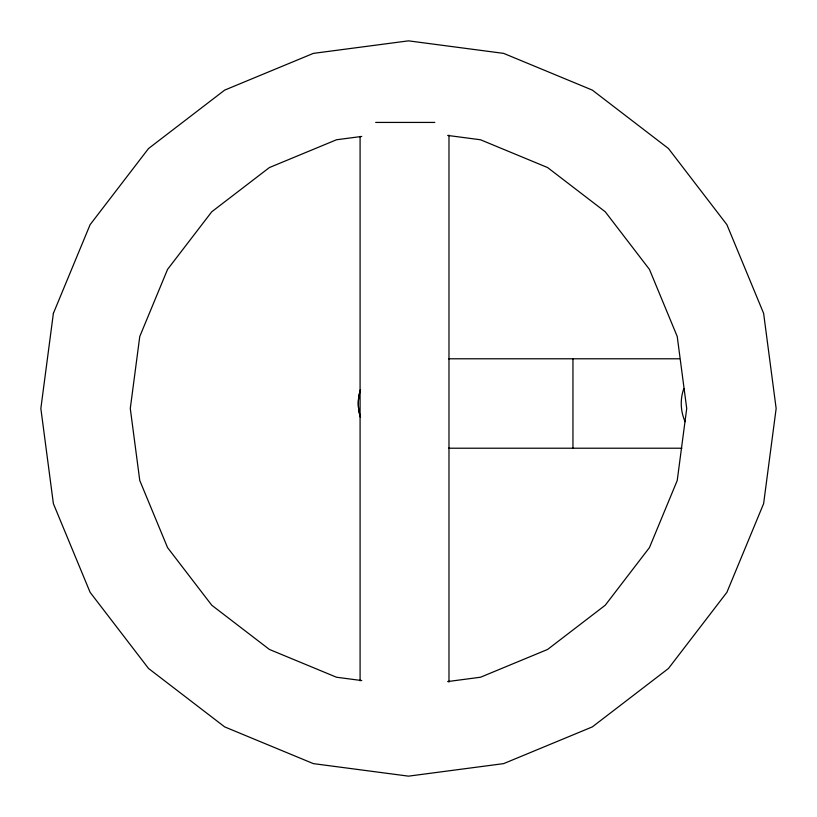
<?xml version="1.0" encoding="UTF-8"?>
<svg xmlns="http://www.w3.org/2000/svg" width="817" height="817" viewBox="0 0 817 817"><rect width="100%" height="100%" fill="white"/><g stroke="black" fill="none" stroke-linecap="round" stroke-linejoin="round"><path stroke-width="1.23" d="M572.952 358.786L572.952 448.216M361.757 136.439L336.492 139.768L269.396 167.556L211.766 211.766L167.556 269.396L139.768 336.492L130.281 408.5L139.768 480.508L167.556 547.604L211.766 605.234L269.396 649.444L336.492 677.232L361.757 680.561M447.665 681.562L480.508 677.232L547.604 649.444L605.234 605.234L649.444 547.604L677.232 480.508L686.719 408.5L677.232 336.492L649.444 269.396L605.234 211.766L547.604 167.556L480.508 139.768L447.665 135.438M375.677 122.427L434.828 122.427M448.604 358.786L679.427 358.786M448.604 448.216L681.858 448.216M448.982 135.183L448.982 682.103M360.083 136.449L360.083 680.827M685.116 421.695A44.721 44.721 0 0 1 683.809 388.586M53.381 313.35L40.85 408.5L53.381 503.65L90.105 592.325L148.531 668.469L224.675 726.895L313.35 763.619L408.5 776.15L503.65 763.619L592.325 726.895L668.469 668.469L726.895 592.325L763.619 503.65L776.15 408.5L763.619 313.35L726.895 224.675L668.469 148.531L592.325 90.105L503.65 53.381L408.5 40.85L313.35 53.381L224.675 90.105L148.531 148.531L90.105 224.675L53.381 313.35M360.501 389.689A44.721 44.721 0 0 0 360.501 417.303A44.189 43.567 90 0 1 360.501 389.689"/></g></svg>
